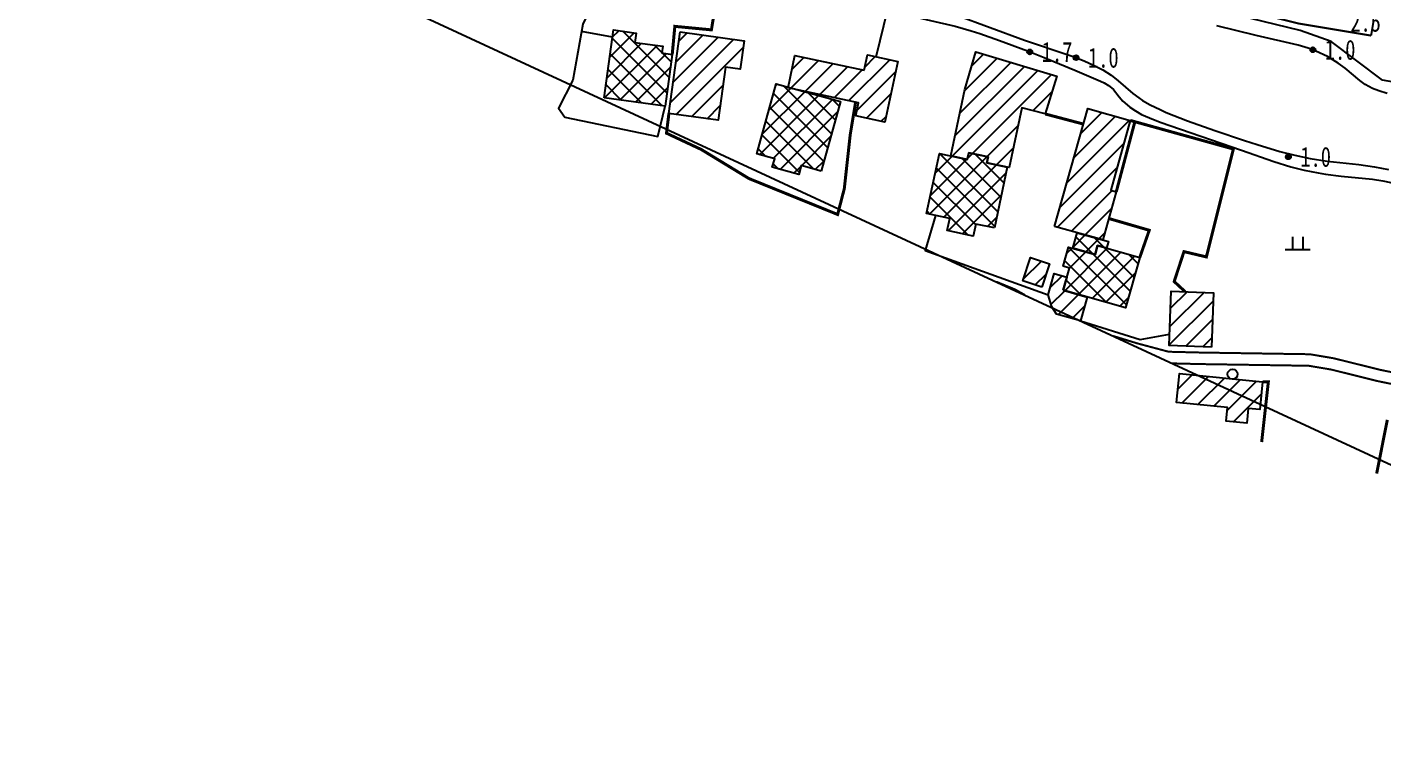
# Model space of a CAD drawing. Header units: metres. Extents: x 494039 to 619385, y 3351420 to 3402703.
# Drawn here: x 587163.4 to 587434.9, y 3393339.3 to 3393481.8 of the extents above; entities that cross this region are included whole.
import ezdxf
from ezdxf.enums import TextEntityAlignment as Align

# ---------------------------------------------------------------- set-up
doc = ezdxf.new("R2010")
doc.units = ezdxf.units.M
for name, pattern in [('2430', [0]), ('2450', [0]), ('4410a', [0]), ('8521', [0]), ('8522', [0]), ('9610', [0])]:
    doc.linetypes.add(name, pattern=pattern)
for name, color, linetype in [('210100', 130, 'Continuous'), ('310300', 8, 'Continuous'), ('310500', 8, 'Continuous'), ('380201', 8, '2430'), ('380202', 8, '2450'), ('420500', 8, 'Continuous'), ('440100', 8, 'Continuous'), ('510301', 8, 'Continuous'), ('720100', 8, 'Continuous'), ('760201', 8, '8521'), ('760202', 8, '8522'), ('810100', 8, '9610'), ('810302', 8, 'Continuous'), ('范围线', 8, 'Continuous')]:
    doc.layers.add(name, color=color, linetype=linetype)
pattern_1 = [(45, (0, 0), (-1.767766953, 1.767766953), []), (135, (0, 0), (-1.767766953, -1.767766953), [])]
pattern_2 = [(45, (0, 0), (-1.767766953, 1.767766953), [])]

# ---------------------------------------------------------------- blocks, each defined once
blk = doc.blocks.new('gc170')
at = {"linetype": 'Continuous'}
blk.add_circle((0, 0), 0.5, dxfattribs=at)
blk = doc.blocks.new('p_point')
for radius in [0.25, 0.2, 0.15, 0.1, 0.05]:
    blk.add_circle((0, 0), radius)
blk.add_point((0, 0))
blk = doc.blocks.new('vm')
at = {"linetype": 'Continuous'}
for p, q in [((1.25, 0), (-1.25, 0)), ((-0.5, 0), (-0.5, 1.3)), ((0.5, 1.3), (0.5, 0))]:
    blk.add_line(p, q, dxfattribs=at)
blk = doc.blocks.new('1-3&1-4')
at = {"layer": '310300', "linetype": 'Continuous'}
h = blk.add_hatch(dxfattribs=at)
h.set_pattern_fill('ANSI31', color=8, scale=20, style=0)
h.set_pattern_definition(pattern_2)
h.paths.add_polyline_path([(587294.1603, 3393480.8477), (587306.9888, 3393479.0875), (587306.2098, 3393473.4101), (587303.2221, 3393473.8201), (587301.7607, 3393463.1692), (587291.9199, 3393464.5195)])
h = blk.add_hatch(dxfattribs=at)
h.set_pattern_fill('ANSI31', color=8, scale=20, style=0)
h.set_pattern_definition(pattern_2)
h.paths.add_polyline_path([(587331.0313, 3393473.1785), (587331.6837, 3393476.2411), (587337.7663, 3393474.9453), (587335.1765, 3393462.7887), (587329.355, 3393464.0289), (587329.9172, 3393466.6682), (587315.7735, 3393469.6814), (587317.1485, 3393476.1361)])
h = blk.add_hatch(dxfattribs=at)
h.set_pattern_fill('ANSI31', color=8, scale=20, style=0)
h.set_pattern_definition(pattern_2)
h.paths.add_polyline_path([(587355.5795, 3393454.6148), (587355.8275, 3393455.7848), (587351.9621, 3393456.6043), (587351.6862, 3393455.3028), (587348.3697, 3393456.0058), (587351.1869, 3393469.295), (587353.4215, 3393476.8494), (587369.6034, 3393471.9956), (587367.29, 3393464.4082), (587362.6136, 3393465.6252), (587360.0774, 3393453.6613)])
h = blk.add_hatch(dxfattribs=at)
h.set_pattern_fill('ANSI31', color=8, scale=20, style=0)
h.set_pattern_definition(pattern_2)
h.paths.add_polyline_path([(587369.1379, 3393441.8778), (587375.7938, 3393465.5155), (587384.3258, 3393463.1131), (587380.3939, 3393449.149), (587381.5211, 3393448.8316), (587378.7972, 3393439.158)])
h = blk.add_hatch(dxfattribs=at)
h.set_pattern_fill('ANSI31', color=8, scale=20, style=0)
h.set_pattern_definition(pattern_2)
h.paths.add_polyline_path([(587366.5878, 3393429.7164), (587362.8252, 3393430.9567), (587364.367, 3393435.6339), (587368.1297, 3393434.3935)])
h = blk.add_hatch(dxfattribs=at)
h.set_pattern_fill('ANSI31', color=8, scale=20, style=0)
h.set_pattern_definition(pattern_2)
h.paths.add_polyline_path([(587370.9018, 3393429.0619), (587375.7025, 3393427.7101), (587374.3525, 3393422.9156), (587369.5752, 3393424.2608), (587368.584, 3393425.7331), (587367.8724, 3393428.141), (587369.0792, 3393432.4268), (587371.6458, 3393431.7041)])
h = blk.add_hatch(dxfattribs=at)
h.set_pattern_fill('ANSI31', color=8, scale=20, style=0)
h.set_pattern_definition(pattern_2)
h.paths.add_polyline_path([(587400.5575, 3393417.6653), (587392.1131, 3393417.9973), (587392.541, 3393428.8777), (587400.9854, 3393428.5456)])
h = blk.add_hatch(dxfattribs=at)
h.set_pattern_fill('ANSI31', color=8, scale=20, style=0)
h.set_pattern_definition(pattern_2)
h.paths.add_polyline_path([(587410.8211, 3393410.7159), (587410.2677, 3393405.1452), (587407.9569, 3393405.3748), (587407.6632, 3393402.4185), (587403.5178, 3393402.8304), (587403.7874, 3393405.5441), (587393.5869, 3393406.5575), (587394.1644, 3393412.3707)])
at = {"layer": '310500', "linetype": 'Continuous'}
h = blk.add_hatch(dxfattribs=at)
h.set_pattern_fill('ANSI37', color=8, scale=20, style=0)
h.set_pattern_definition(pattern_1)
h.paths.add_polyline_path([(587278.9718, 3393467.6534), (587280.8366, 3393481.2445), (587285.3608, 3393480.6237), (587285.105, 3393478.7595), (587290.7014, 3393477.9916), (587290.517, 3393476.6475), (587292.5862, 3393476.3636), (587291.1616, 3393465.9808)])
h = blk.add_hatch(dxfattribs=at)
h.set_pattern_fill('ANSI37', color=8, scale=20, style=0)
h.set_pattern_definition(pattern_1)
h.paths.add_polyline_path([(587322.4158, 3393452.9464), (587318.4079, 3393454.0567), (587317.9078, 3393452.2514), (587312.6321, 3393453.713), (587313.1006, 3393455.4044), (587309.5251, 3393456.3949), (587313.4195, 3393470.4523), (587326.2786, 3393466.8899)])
h = blk.add_hatch(dxfattribs=at)
h.set_pattern_fill('ANSI37', color=8, scale=20, style=0)
h.set_pattern_definition(pattern_1)
h.paths.add_polyline_path([(587357.1038, 3393441.5509), (587353.3946, 3393442.3372), (587352.8813, 3393439.9158), (587347.6624, 3393441.0222), (587348.1789, 3393443.4587), (587343.528, 3393444.4446), (587346.0817, 3393456.4909), (587351.6862, 3393455.3028), (587351.9621, 3393456.6043), (587355.8275, 3393455.7848), (587355.5795, 3393454.6148), (587359.6885, 3393453.7438)])
h = blk.add_hatch(dxfattribs=at)
h.set_pattern_fill('ANSI37', color=8, scale=20, style=0)
h.set_pattern_definition(pattern_1)
h.paths.add_polyline_path([(587377.2666, 3393436.2418), (587372.8352, 3393437.4895), (587373.7085, 3393440.5909), (587379.9417, 3393438.8357), (587379.5749, 3393437.5331), (587377.773, 3393438.0405)])
h = blk.add_hatch(dxfattribs=at)
h.set_pattern_fill('ANSI37', color=8, scale=20, style=0)
h.set_pattern_definition(pattern_1)
h.paths.add_polyline_path([(587370.9018, 3393429.0619), (587372.1597, 3393433.5292), (587370.8909, 3393433.8865), (587371.9737, 3393437.7321), (587377.2666, 3393436.2418), (587377.773, 3393438.0405), (587386.2271, 3393435.66), (587383.3799, 3393425.5484)])
at = {"layer": '210100', "color": 141, "linetype": 'Continuous', "flags": 128}
blk.add_lwpolyline([(587349.3958, 3393484.3128), (587363.1279, 3393479.2289), (587372.4837, 3393476.055), (587375.08, 3393475.0595), (587376.9722, 3393474.2228), (587378.7932, 3393473.2703), (587380.5142, 3393472.1555), (587381.8728, 3393471.067), (587384.8057, 3393468.5212), (587386.0183, 3393467.6243), (587386.76, 3393467.1426), (587388.2962, 3393466.2605), (587390.2917, 3393465.2759), (587391.5173, 3393464.7319), (587395.7604, 3393463.0484), (587401.2307, 3393461.0792), (587407.2219, 3393459.0631), (587409.7264, 3393458.264), (587414.2543, 3393456.9182), (587417.2958, 3393456.1263), (587420.3682, 3393455.4764), (587423.7759, 3393454.976), (587430.0732, 3393454.2775), (587433.2055, 3393453.8438), (587436.0383, 3393453.2797)], dxfattribs=at)
at = {"layer": '210100', "color": 141, "linetype": 'Continuous', "elevation": 1.1471, "flags": 128}
blk.add_lwpolyline([(587435.7847, 3393468.5285), (587434.0973, 3393469.0343), (587432.8285, 3393469.5301), (587431.3842, 3393470.2992), (587430.3067, 3393471.0861), (587427.3432, 3393473.6006), (587425.9651, 3393474.5917), (587423.7936, 3393475.913), (587421.5166, 3393477.0193), (587419.965, 3393477.6077), (587417.9156, 3393478.2212), (587409.531, 3393480.158), (587401.6615, 3393482.0992)], dxfattribs=at)
at = {"layer": '310300', "color": 8, "linetype": 'Continuous', "flags": 128}
for points in [[(587294.1603, 3393480.8477), (587306.9888, 3393479.0875), (587306.2098, 3393473.4101), (587303.2221, 3393473.8201), (587301.7607, 3393463.1692), (587291.9199, 3393464.5195)], [(587331.0313, 3393473.1785), (587331.6837, 3393476.2411), (587337.7663, 3393474.9453), (587335.1765, 3393462.7887), (587329.355, 3393464.0289), (587329.9172, 3393466.6682), (587315.7735, 3393469.6814), (587317.1485, 3393476.1361)], [(587355.5795, 3393454.6148), (587355.8275, 3393455.7848), (587351.9621, 3393456.6043), (587351.6862, 3393455.3028), (587348.3697, 3393456.0058), (587351.1869, 3393469.295), (587353.4215, 3393476.8494), (587369.6034, 3393471.9956), (587367.29, 3393464.4082), (587362.6136, 3393465.6252), (587360.0774, 3393453.6613)], [(587369.1379, 3393441.8778), (587375.7938, 3393465.5155), (587384.3258, 3393463.1131), (587380.3939, 3393449.149), (587381.5211, 3393448.8316), (587378.7972, 3393439.158)], [(587366.5878, 3393429.7164), (587362.8252, 3393430.9567), (587364.367, 3393435.6339), (587368.1297, 3393434.3935)], [(587370.9018, 3393429.0619), (587375.7025, 3393427.7101), (587374.3525, 3393422.9156), (587369.5752, 3393424.2608), (587368.584, 3393425.7331), (587367.8724, 3393428.141), (587369.0792, 3393432.4268), (587371.6458, 3393431.7041)], [(587410.8211, 3393410.7159), (587410.2677, 3393405.1452), (587407.9569, 3393405.3748), (587407.6632, 3393402.4185), (587403.5178, 3393402.8304), (587403.7874, 3393405.5441), (587393.5869, 3393406.5575), (587394.1644, 3393412.3707)]]:
    blk.add_lwpolyline(points, close=True, dxfattribs=at)
at = {"layer": '310300', "color": 8, "linetype": 'Continuous', "elevation": 5.9216, "flags": 128}
blk.add_lwpolyline([(587400.5575, 3393417.6653), (587392.1131, 3393417.9973), (587392.541, 3393428.8777), (587400.9854, 3393428.5456)], close=True, dxfattribs=at)
at = {"layer": '310500', "color": 8, "linetype": 'Continuous', "flags": 128}
for points, elevation in [([(587278.9718, 3393467.6534), (587280.8366, 3393481.2445), (587285.3608, 3393480.6237), (587285.105, 3393478.7595), (587290.7014, 3393477.9916), (587290.517, 3393476.6475), (587292.5862, 3393476.3636), (587291.1616, 3393465.9808)], 11.3029), ([(587322.4158, 3393452.9464), (587318.4079, 3393454.0567), (587317.9078, 3393452.2514), (587312.6321, 3393453.713), (587313.1006, 3393455.4044), (587309.5251, 3393456.3949), (587313.4195, 3393470.4523), (587326.2786, 3393466.8899)], 14.4554), ([(587357.1038, 3393441.5509), (587353.3946, 3393442.3372), (587352.8813, 3393439.9158), (587347.6624, 3393441.0222), (587348.1789, 3393443.4587), (587343.528, 3393444.4446), (587346.0817, 3393456.4909), (587351.6862, 3393455.3028), (587351.9621, 3393456.6043), (587355.8275, 3393455.7848), (587355.5795, 3393454.6148), (587359.6885, 3393453.7438)], 13.9498), ([(587377.2666, 3393436.2418), (587372.8352, 3393437.4895), (587373.7085, 3393440.5909), (587379.9417, 3393438.8357), (587379.5749, 3393437.5331), (587377.773, 3393438.0405)], 10.4404), ([(587370.9018, 3393429.0619), (587372.1597, 3393433.5292), (587370.8909, 3393433.8865), (587371.9737, 3393437.7321), (587377.2666, 3393436.2418), (587377.773, 3393438.0405), (587386.2271, 3393435.66), (587383.3799, 3393425.5484)], 13.8308)]:
    blk.add_lwpolyline(points, close=True, dxfattribs=dict(at, elevation=elevation))
at = {"layer": '380201', "color": 8, "linetype": '2430', "const_width": 0.6, "flags": 128}
for points in [[(587292.5862, 3393476.3636), (587293.1075, 3393481.9746), (587300.4328, 3393481.2703), (587303.1072, 3393497.6171)], [(587291.9199, 3393464.5195), (587291.4333, 3393460.556), (587298.4008, 3393457.2881), (587307.9403, 3393451.4678), (587325.7106, 3393444.2579), (587327.0482, 3393449.4521), (587328.2358, 3393460.287), (587329.3159, 3393466.7963)], [(587410.6353, 3393398.6293), (587411.9703, 3393410.6857), (587410.8211, 3393410.7159)]]:
    blk.add_lwpolyline(points, dxfattribs=at)
for points, elevation in [([(587374.9135, 3393462.3894), (587367.29, 3393464.4082)], 5.1247), ([(587385.2415, 3393462.8586), (587381.5211, 3393448.8316)], 5.1247), ([(587395.3244, 3393428.7682), (587393.1138, 3393430.8163), (587395.0735, 3393436.8114), (587399.5577, 3393435.7516), (587404.9711, 3393457.375), (587384.3258, 3393463.1131)], 5.1247), ([(587380.0078, 3393443.4572), (587388.1219, 3393441.0925), (587386.2271, 3393435.66)], 5.1247), ([(587435.7996, 3393403.089), (587433.6686, 3393392.3154)], 4.9105)]:
    blk.add_lwpolyline(points, dxfattribs=dict(at, elevation=elevation))
at = {"layer": '380202', "color": 8, "linetype": '2450', "flags": 128}
for points, elevation in [([(587280.5935, 3393494.6723), (587274.7054, 3393482.3846), (587272.7001, 3393471.154), (587269.8123, 3393465.5638), (587271.0899, 3393463.7807), (587289.6748, 3393459.8879), (587291.1616, 3393465.9808)], 4.8986), ([(587374.3525, 3393422.9156), (587386.2697, 3393419.2257), (587392.2019, 3393420.2563)], 5.3983)]:
    blk.add_lwpolyline(points, dxfattribs=dict(at, elevation=elevation))
blk.add_lwpolyline([(587345.2925, 3393444.0706), (587343.2585, 3393437.0652), (587367.8724, 3393428.141)], dxfattribs=at)
at = {"layer": '420500', "color": 8, "linetype": 'Continuous', "const_width": 0.4, "flags": 128}
for points in [[(587432.5588, 3393480.1207), (587418.082, 3393482.5336), (587399.8812, 3393487.0373), (587387.4414, 3393489.9989), (587378.6136, 3393493.1408), (587365.6618, 3393498.9569), (587352.9095, 3393502.5279), (587333.0062, 3393506.9696), (587326.5483, 3393509.5787), (587319.0262, 3393513.3149), (587313.3946, 3393515.9503), (587267.9257, 3393530.5443), (587260.003, 3393533.6164), (587248.7637, 3393539.1056), (587233.9506, 3393548.6227)], [(587432.5588, 3393480.1207), (587433.0359, 3393482.9835)]]:
    blk.add_lwpolyline(points, dxfattribs=at)
at = {"layer": '440100', "color": 8, "linetype": '4410a', "const_width": 0.4, "flags": 128}
for points in [[(587357.5049, 3393430.7691), (587361.2122, 3393429.2506), (587363.247, 3393428.1035)], [(587380.9528, 3393419.884), (587385.6329, 3393418.4448), (587392.0166, 3393416.7412), (587398.3738, 3393416.582), (587420.2734, 3393416.2409), (587425.0418, 3393415.4357), (587434.3817, 3393413.1117), (587453.0829, 3393409.2836), (587469.46, 3393406.2519), (587479.0814, 3393404.1109), (587489.5066, 3393400.2741), (587498.1087, 3393397.4624), (587509.9652, 3393394.2752), (587544.4121, 3393387.9975), (587557.8459, 3393386.5566), (587561.9869, 3393387.0144), (587569.5095, 3393388.9255), (587578.2727, 3393390.3796), (587583.142, 3393390.2638), (587616.295, 3393382.9254), (587652.3891, 3393375.3245), (587668.4093, 3393372.565), (587672.6389, 3393372.4169), (587683.0643, 3393372.5552), (587694.8213, 3393371.1998), (587719.6275, 3393370.2668), (587729.4179, 3393368.9963), (587755.8196, 3393367.3935), (587777.3083, 3393367.3295), (587803.266, 3393367.5803), (587814.9068, 3393366.8432)]]:
    blk.add_lwpolyline(points, dxfattribs=at)
at = {"layer": '440100', "color": 8, "linetype": 'Continuous', "const_width": 0.4, "flags": 128}
blk.add_lwpolyline([(587392.7481, 3393414.4084), (587398.3269, 3393414.2686), (587420.0616, 3393413.9301), (587424.5691, 3393413.1689), (587433.8701, 3393410.8545), (587452.6403, 3393407.0124), (587468.998, 3393403.9842), (587478.4276, 3393401.8859), (587488.7473, 3393398.0879), (587497.4485, 3393395.2439), (587509.4565, 3393392.016), (587544.0808, 3393385.7059), (587557.8497, 3393384.229), (587562.4009, 3393384.7323), (587569.9846, 3393386.6589), (587578.436, 3393388.0612), (587582.8618, 3393387.956), (587615.8065, 3393380.6637), (587651.9541, 3393373.0515), (587664.1943, 3393370.9431)], dxfattribs=at)
at = {"layer": '760201', "color": 8, "linetype": '8521', "flags": 128}
blk.add_lwpolyline([(587326.632, 3393489.672), (587328.7, 3393488.5216), (587331.0084, 3393487.3281), (587332.9893, 3393486.4326), (587335.143, 3393485.6018), (587337.4873, 3393484.8351), (587339.3382, 3393484.3113), (587349.273, 3393481.9896), (587352.4484, 3393481.0896), (587354.1597, 3393480.5409), (587358.1205, 3393479.1599), (587363.7361, 3393477.0436), (587367.0943, 3393475.7248), (587373.2449, 3393473.2176), (587378.3328, 3393470.9987), (587379.0995, 3393470.6351), (587379.9713, 3393470.1397), (587380.5785, 3393469.6738), (587380.9507, 3393469.2929), (587382.0731, 3393467.833), (587382.8426, 3393466.9811), (587383.6935, 3393466.2108), (587384.2361, 3393465.7847), (587385.3789, 3393465.0086), (587386.5797, 3393464.3295), (587388.1389, 3393463.6028), (587390.2754, 3393462.777), (587406.6299, 3393457.1587), (587413.088, 3393454.8916), (587416.4591, 3393453.8203), (587419.1615, 3393453.139), (587421.9224, 3393452.5925), (587423.3946, 3393452.355), (587426.5852, 3393451.9638), (587432.8397, 3393451.3259), (587434.9005, 3393451.0023), (587436.4806, 3393450.6664), (587438.9769, 3393449.9967), (587441.8976, 3393449.0651), (587446.1307, 3393447.564), (587453.9831, 3393444.6653), (587462.413, 3393441.5934), (587466.453, 3393440.2076), (587469.2934, 3393439.2985), (587475.5826, 3393437.4127), (587484.2016, 3393434.9725), (587490.5467, 3393433.2803), (587495.1861, 3393432.1611), (587500.7459, 3393431.03), (587509.1309, 3393429.5426), (587515.433, 3393428.4922), (587525.249, 3393426.9432), (587530.167, 3393426.2508), (587536.3001, 3393425.5404), (587542.1088, 3393425.0111), (587546.5656, 3393424.7375), (587552.0569, 3393424.5823), (587554.7844, 3393424.4088), (587556.9796, 3393424.1132), (587563.0669, 3393422.8476), (587564.744, 3393422.5955), (587565.4333, 3393422.5413), (587566.5114, 3393422.5393), (587567.9848, 3393422.7299), (587569.4862, 3393423.0939), (587573.0274, 3393424.0987), (587573.7917, 3393424.2559), (587575.2113, 3393424.4462), (587576.2822, 3393424.5168), (587578.436, 3393424.5116), (587580.6005, 3393424.3577), (587583.494, 3393423.9904), (587586.7468, 3393423.4263), (587590.3383, 3393422.6716), (587594.0213, 3393421.7783), (587596.6124, 3393421.0954), (587603.4627, 3393419.1726), (587608.1518, 3393417.8029), (587622.3836, 3393413.5479), (587624.6841, 3393412.9072), (587628.1483, 3393412.0343), (587630.86, 3393411.4739), (587632.69, 3393411.1871), (587635.3476, 3393410.9077), (587639.3619, 3393410.6839), (587645.4152, 3393410.57), (587656.8725, 3393410.4743), (587659.5625, 3393410.3885), (587662.9154, 3393410.1854), (587665.585, 3393409.8996), (587667.0828, 3393409.6718), (587670.4901, 3393409.0217), (587676.2011, 3393407.8271), (587680.4893, 3393407.0857), (587685.5634, 3393406.3722), (587688.3039, 3393406.0406), (587689.2401, 3393405.9477), (587690.2692, 3393405.9432), (587690.9727, 3393406.067), (587691.4761, 3393406.2624), (587692.2729, 3393406.8058), (587692.7876, 3393407.3349), (587693.2771, 3393408.0053), (587693.8182, 3393409.0266), (587695.1128, 3393412.5565), (587695.3398, 3393413.039), (587695.7399, 3393413.6919), (587696.1463, 3393414.1544), (587696.5768, 3393414.4886), (587697.1704, 3393414.782), (587698.015, 3393415.0339), (587699.5535, 3393415.2969), (587702.6811, 3393415.6743), (587705.5314, 3393415.876), (587707.9807, 3393415.9019), (587710.3792, 3393415.7535), (587717.7145, 3393414.8616), (587719.9145, 3393414.7351), (587721.5036, 3393414.7665), (587723.3536, 3393414.9581), (587725.5646, 3393415.3496), (587727.0351, 3393415.6754), (587732.5386, 3393417.0529), (587734.0067, 3393417.3936), (587736.2122, 3393417.8216), (587737.3171, 3393417.9805), (587739.1637, 3393418.1298), (587740.4998, 3393418.1236), (587741.467, 3393418.0604), (587742.4346, 3393417.9553), (587744.367, 3393417.6399), (587745.4898, 3393417.4021), (587747.5593, 3393416.8753), (587750.6282, 3393415.9248), (587757.5858, 3393413.5505), (587760.014, 3393412.831), (587761.2366, 3393412.5244), (587762.7768, 3393412.2115), (587765.2422, 3393411.9006), (587768.0954, 3393411.7479), (587769.8913, 3393411.724), (587780.7382, 3393411.9136), (587786.5062, 3393411.7939), (587833.1825, 3393409.3986), (587840.079, 3393408.9329), (587845.5599, 3393408.4847), (587847.1652, 3393408.503), (587848.3996, 3393408.6641), (587849.2838, 3393408.9021), (587850.2846, 3393409.357), (587851.0108, 3393409.8522), (587852.1148, 3393410.8212), (587853.0127, 3393411.7298), (587855.3207, 3393414.2293)], dxfattribs=at)
at = {"layer": '760202', "color": 8, "linetype": '8522', "flags": 128}
blk.add_lwpolyline([(587461.2056, 3393464.4631), (587447.4603, 3393468.9867), (587434.8364, 3393471.1728), (587424.5234, 3393478.9166), (587418.3704, 3393481.1138), (587384.035, 3393489.5426), (587373.9512, 3393493.4929), (587369.4365, 3393495.7396), (587358.8588, 3393499.1059), (587345.5209, 3393502.505), (587327.7118, 3393507.9784), (587316.5498, 3393511.8385), (587311.2581, 3393514.2548), (587288.6095, 3393522.1679), (587270.1515, 3393528.0272), (587253.3087, 3393534.3886), (587248.1454, 3393537.021), (587243.9723, 3393540.0885), (587241.2272, 3393541.8677), (587236.0808, 3393545.08)], dxfattribs=at)
at = {"layer": '810100', "color": 8, "linetype": '9610', "flags": 128}
blk.add_lwpolyline([(587333.4244, 3393475.8703), (587335.7346, 3393485.3986)], dxfattribs=at)
at = {"layer": '810100', "color": 8, "linetype": '9610', "elevation": 3.59, "flags": 128}
blk.add_lwpolyline([(587280.6421, 3393479.8266), (587274.4451, 3393480.9272)], dxfattribs=at)
at = {"layer": '范围线', "color": 8, "flags": 128}
blk.add_lwpolyline([(580974.9971, 3398172.2884), (580158.1729, 3397748.7629), (583102.2681, 3395406.1495), (589376.9328, 3392493.3034), (594318.9563, 3392016.403), (594002.9657, 3392059.9931), (593709.5027, 3392110.274), (593489.39, 3392154.2585), (593446.55, 3392164.1073), (593184.0367, 3392224.4585), (592856.0894, 3392311.9807), (592630.9821, 3392379.424), (592345.2786, 3392474.0542), (592112.8421, 3392558.6278), (591835.9381, 3392668.5492), (591571.4074, 3392783.2499), (591303.4331, 3392909.9936), (591275.2655, 3392923.316), (591065.2798, 3393031.2284), (591019.813, 3393054.5939), (590886.2864, 3393127.1825), (590776.1303, 3393189.2284), (589711.9005, 3393302.4152), (583546.9224, 3396125.8295)], close=True, dxfattribs=at)
at = {"layer": '510301', "color": 8, "linetype": 'Continuous', "xscale": 2, "yscale": 2}
blk.add_blockref('gc170', (587404.8054, 3393412.2285, 4.467), dxfattribs=at)
at = {"layer": '720100', "color": 8, "linetype": 'Continuous', "xscale": 2, "yscale": 2, "zscale": 2}
for p in [(587420.8927, 3393477.2721, 1.0106), (587364.2024, 3393476.859, 1.6665), (587373.4649, 3393475.6942, 1.0106), (587415.993, 3393455.8207, 0.9821)]:
    blk.add_blockref('p_point', p, dxfattribs=at)
at = {"layer": '810302', "color": 8, "linetype": 'Continuous', "xscale": 2, "yscale": 2}
blk.add_blockref('vm', (587417.8555, 3393437.1804, 4.1064), dxfattribs=at)
at = {"layer": '720100', "color": 8, "width": 0.75}
for s, p in [('2.5', (587428.3868, 3393482.9092, 2.5016)), ('1.7', (587366.6024, 3393476.859, 1.6665)), ('1.0', (587423.2927, 3393477.2721, 1.0106)), ('1.0', (587375.8649, 3393475.6942, 1.0106)), ('1.0', (587418.393, 3393455.8207, 0.9821))]:
    blk.add_text(s, height=4, dxfattribs=at).set_placement(p, align=Align.MIDDLE_LEFT)

msp = doc.modelspace()

# ---------------------------------------------------------------- block references
msp.add_blockref('1-3&1-4', (0, 0))

doc.saveas('drawing.dxf')
